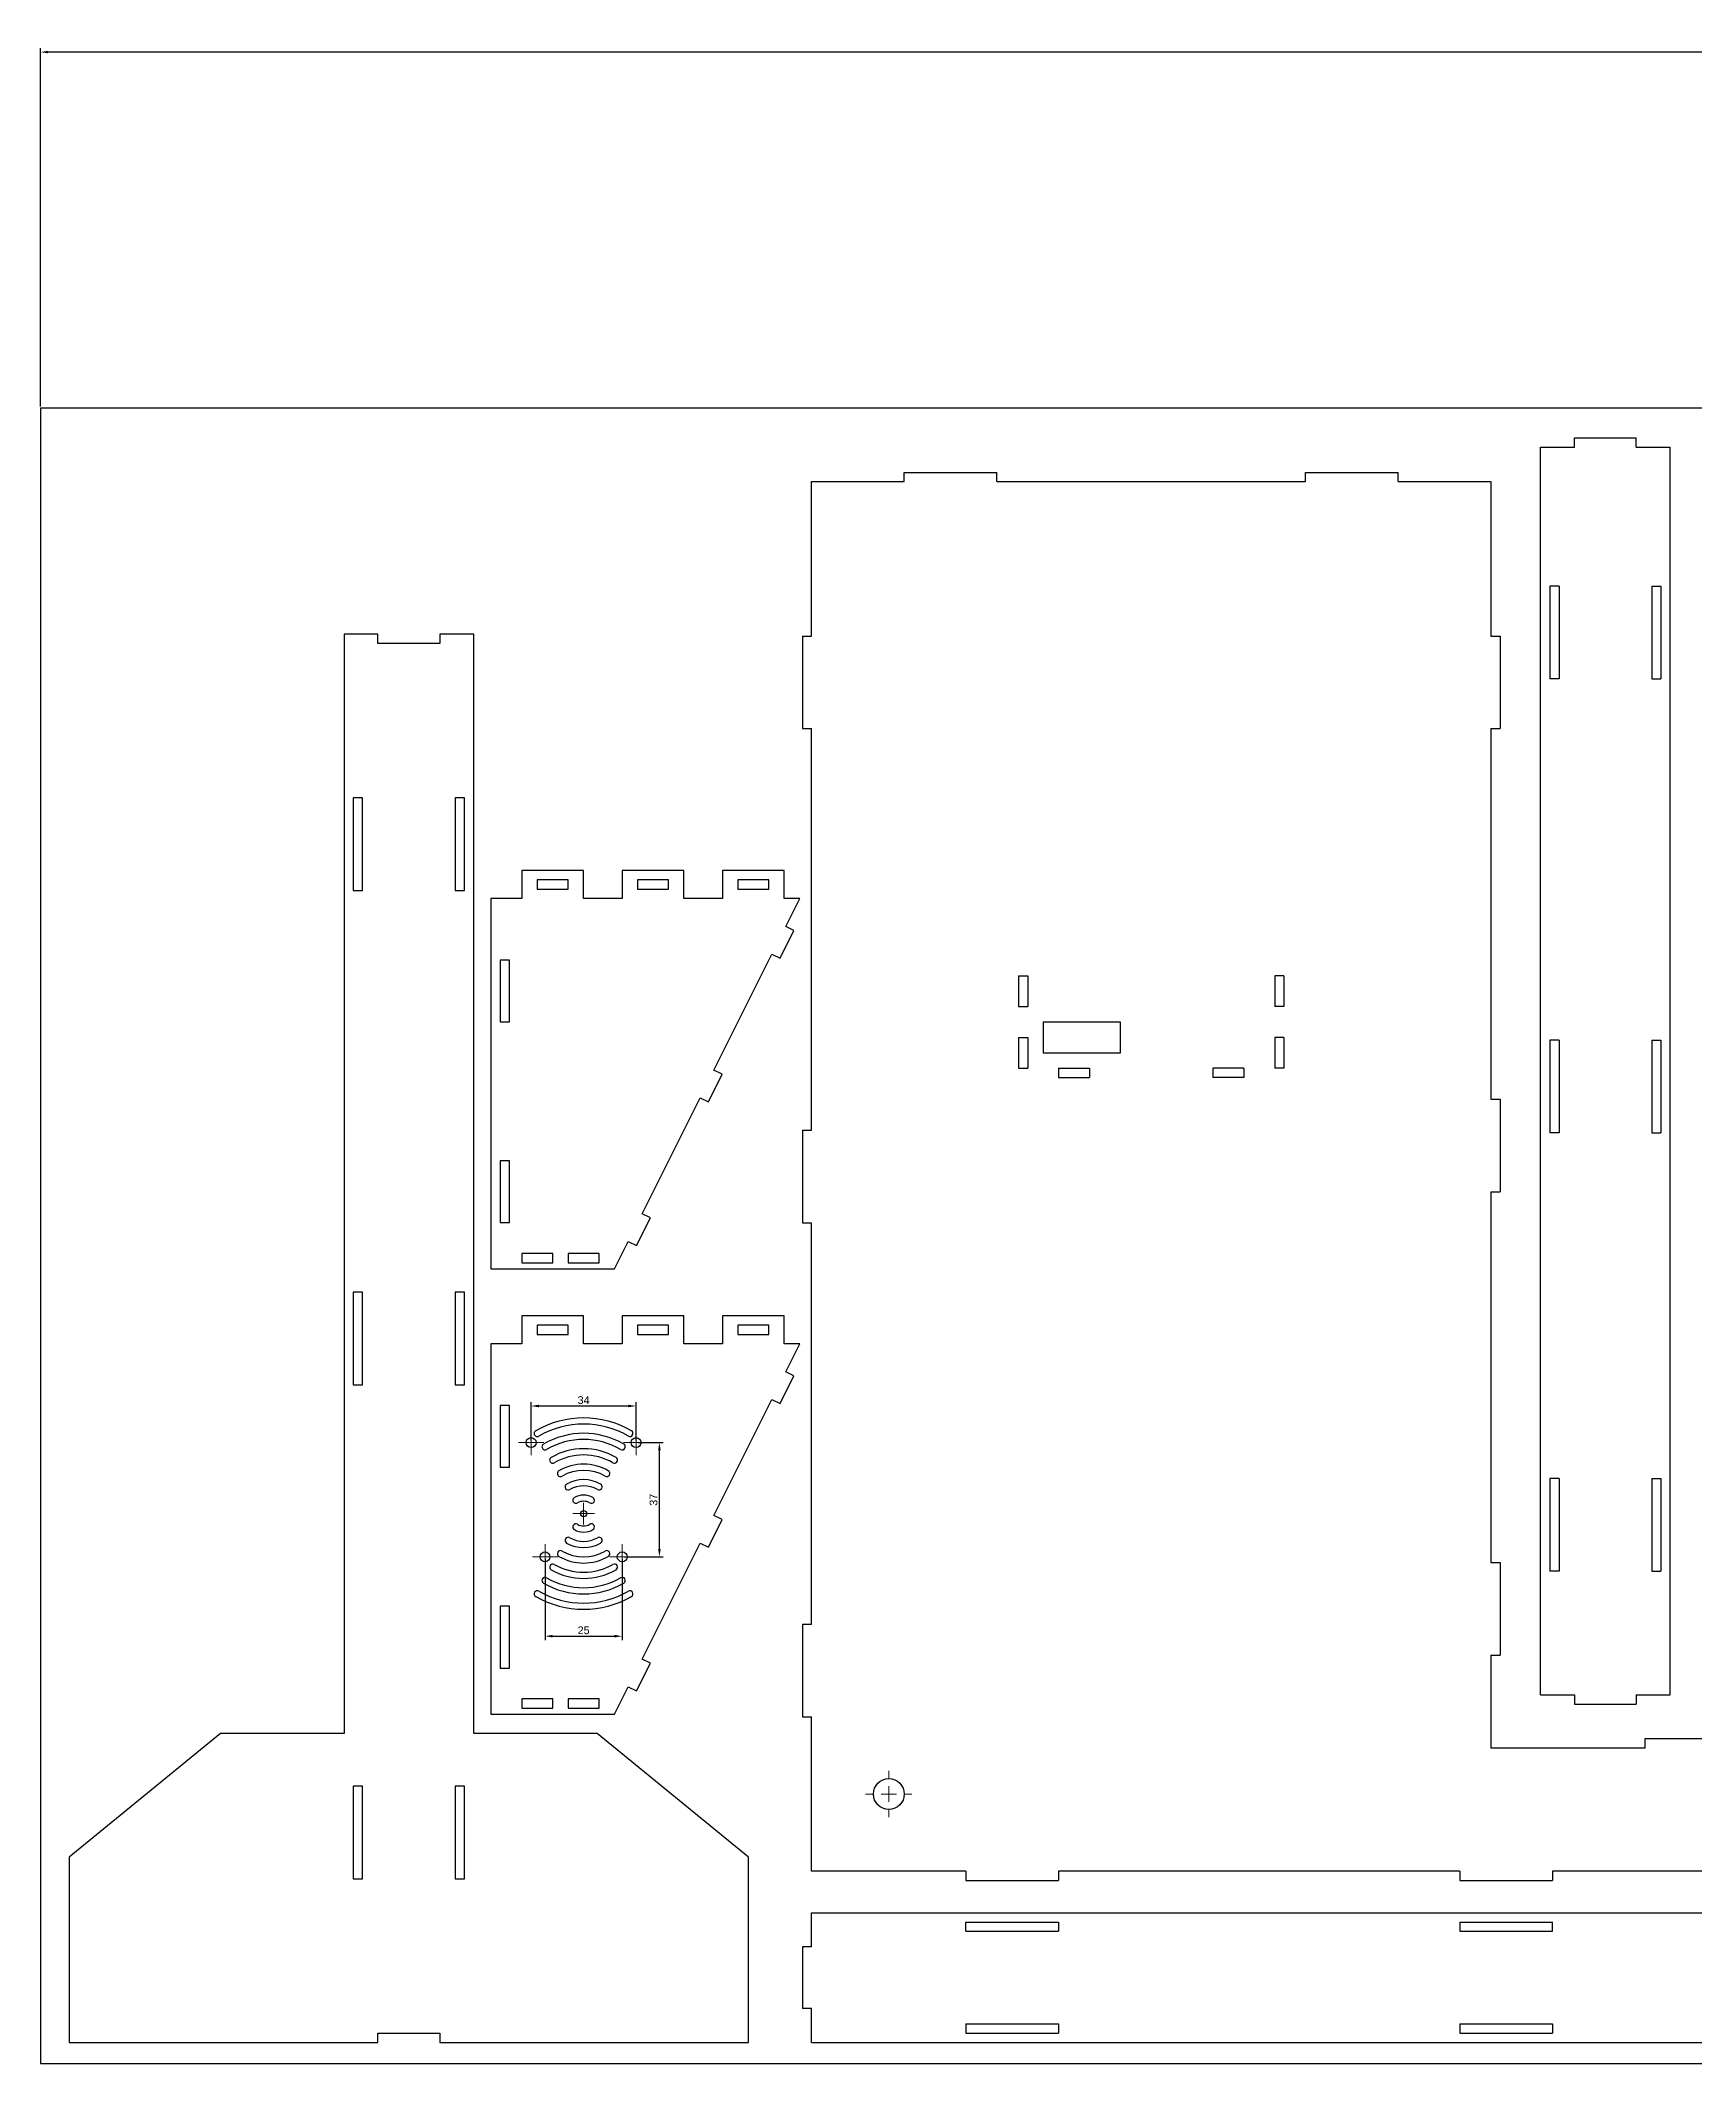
# Model space of a CAD drawing. Header units: millimetres. Extents: x 4474 to 7013, y 85 to 740.
# Drawn here: x 4474 to 5010, y 85 to 740 of the extents above; entities that cross this region are included whole.
import ezdxf

# ---------------------------------------------------------------- set-up
doc = ezdxf.new("R2010")
doc.units = ezdxf.units.MM
doc.styles.get("Standard").update_dxf_attribs({"font": 'arial.ttf'})
doc.dimstyles.new('ISO-25', dxfattribs={"dimtxt": 2.5, "dimasz": 2.5, "dimexe": 1.25, "dimexo": 0.625, "dimtad": 1, "dimtxsty": 'Standard', "dimcen": 2.5, "dimadec": 0, "dimazin": 0, "dimtfac": 1, "dimtmove": 0, "dimatfit": 3, "dimfxl": 1, "dimarcsym": 0})

# ---------------------------------------------------------------- blocks, each defined once
blk = doc.blocks.new('SW_CENTERMARKSYMBOL_0')
at = {"color": 0, "linetype": 'Continuous', "lineweight": 0}
for p, q in [((0, 1), (0, 1.5)), ((-1, 0), (-1.5, 0)), ((0, 0), (-0.5, 0)), ((0, 0), (0, 0.5)), ((0, 0), (0, -0.5)), ((0, 0), (0.5, 0)), ((1, 0), (1.5, 0)), ((0, -1), (0, -1.5))]:
    blk.add_line(p, q, dxfattribs=at)
blk = doc.blocks.new('SW_CENTERMARKSYMBOL_9')
at = {"color": 0, "linetype": 'Continuous', "lineweight": 0}
for p, q in [((-0.5, 0), (-0.7, 0)), ((0, 0), (-0.5, 0)), ((0, 0.5), (0, 0.7)), ((0, 0), (0, 0.5)), ((0, 0), (0.5, 0)), ((0, 0), (0, -0.5)), ((0.5, 0), (0.7, 0)), ((0, -0.5), (0, -0.7))]:
    blk.add_line(p, q, dxfattribs=at)
blk = doc.blocks.new('SW_CENTERMARKSYMBOL_10')
at = {"color": 0, "linetype": 'Continuous', "lineweight": 0}
for p, q in [((-0.5, 0), (-0.82, 0)), ((0, 0), (-0.5, 0)), ((0, 0.5), (0, 0.82)), ((0, 0), (0, 0.5)), ((0, 0), (0.5, 0)), ((0, 0), (0, -0.5)), ((0.5, 0), (0.82, 0)), ((0, -0.5), (0, -0.82))]:
    blk.add_line(p, q, dxfattribs=at)
blk = doc.blocks.new('SW_CENTERMARKSYMBOL_12')
at = {"color": 0, "linetype": 'Continuous', "lineweight": 0}
for p, q in [((-0.5, 0), (-0.82, 0)), ((0, 0), (-0.5, 0)), ((0, 0.5), (0, 0.82)), ((0, 0), (0, 0.5)), ((0, 0), (0.5, 0)), ((0, 0), (0, -0.5)), ((0.5, 0), (0.82, 0)), ((0, -0.5), (0, -0.82))]:
    blk.add_line(p, q, dxfattribs=at)
blk = doc.blocks.new('*D41')
at = {"color": 0, "lineweight": -2, "transparency": 16777216}
for p, q in [((4632.7, 286.57), (4632.7, 299.04)), ((4635.2, 297.79), (4664.2, 297.79)), ((4666.7, 286.57), (4666.7, 299.04))]:
    blk.add_line(p, q, dxfattribs=at)
at = {"color": 0, "transparency": 16777216}
for points in [[(4635.2, 298.21), (4635.2, 297.37), (4632.7, 297.79)], [(4664.2, 298.21), (4664.2, 297.37), (4666.7, 297.79)]]:
    blk.add_solid(points, dxfattribs=at)
at = {"layer": 'Defpoints', "color": 0, "transparency": 16777216}
for p in [(4666.7, 297.79), (4632.7, 285.94), (4666.7, 285.94)]:
    blk.add_point(p, dxfattribs=at)
at = {"color": 0, "transparency": 16777216, "insert": (4649.7, 299.69), "char_height": 2.5, "attachment_point": 5}
blk.add_mtext('34', dxfattribs=at)
blk = doc.blocks.new('*D42')
at = {"color": 0, "lineweight": -2, "transparency": 16777216}
for p, q in [((4667.32, 285.94), (4675.5, 285.94)), ((4674.25, 251.44), (4674.25, 283.44)), ((4662.82, 248.94), (4675.5, 248.94))]:
    blk.add_line(p, q, dxfattribs=at)
at = {"color": 0, "transparency": 16777216}
for points in [[(4673.83, 283.44), (4674.67, 283.44), (4674.25, 285.94)], [(4673.83, 251.44), (4674.67, 251.44), (4674.25, 248.94)]]:
    blk.add_solid(points, dxfattribs=at)
at = {"layer": 'Defpoints', "color": 0, "transparency": 16777216}
for p in [(4666.7, 285.94), (4674.25, 285.94), (4662.2, 248.94)]:
    blk.add_point(p, dxfattribs=at)
at = {"color": 0, "transparency": 16777216, "insert": (4672.35, 267.44), "char_height": 2.5, "attachment_point": 5, "rotation": 90}
blk.add_mtext('37', dxfattribs=at)
blk = doc.blocks.new('*D43')
at = {"color": 0, "lineweight": -2, "transparency": 16777216}
for p, q in [((4637.2, 248.32), (4637.2, 222)), ((4662.2, 248.32), (4662.2, 222)), ((4639.7, 223.25), (4659.7, 223.25))]:
    blk.add_line(p, q, dxfattribs=at)
at = {"color": 0, "transparency": 16777216}
for points in [[(4639.7, 223.67), (4639.7, 222.84), (4637.2, 223.25)], [(4659.7, 223.67), (4659.7, 222.84), (4662.2, 223.25)]]:
    blk.add_solid(points, dxfattribs=at)
at = {"layer": 'Defpoints', "color": 0, "transparency": 16777216}
for p in [(4637.2, 248.94), (4662.2, 248.94), (4662.2, 223.25)]:
    blk.add_point(p, dxfattribs=at)
at = {"color": 0, "transparency": 16777216, "insert": (4649.7, 225.15), "char_height": 2.5, "attachment_point": 5}
blk.add_mtext('25', dxfattribs=at)
blk = doc.blocks.new('*D57')
at = {"color": 0, "lineweight": -2, "transparency": 16777216}
for p, q in [((4473.76, 621.5), (4473.76, 737.48)), ((6845.35, 736.23), (4476.26, 736.23)), ((6847.85, 621.5), (6847.85, 737.48))]:
    blk.add_line(p, q, dxfattribs=at)
at = {"color": 0, "transparency": 16777216}
for points in [[(4476.26, 736.64), (4476.26, 735.81), (4473.76, 736.23)], [(6845.35, 736.64), (6845.35, 735.81), (6847.85, 736.23)]]:
    blk.add_solid(points, dxfattribs=at)
at = {"layer": 'Defpoints', "color": 0, "transparency": 16777216}
for p in [(4473.76, 736.23), (4473.76, 620.87), (6847.85, 620.87)]:
    blk.add_point(p, dxfattribs=at)
at = {"color": 0, "transparency": 16777216, "insert": (5660.8, 738.35), "char_height": 2.5, "attachment_point": 5}
blk.add_mtext('2374,09', dxfattribs=at)

msp = doc.modelspace()

# ---------------------------------------------------------------- linework, layer by layer
at = {"color": 7, "linetype": 'Continuous', "lineweight": 25}
for p, q in [((4970.656, 608.271), (4970.656, 611.271)), ((4970.656, 611.271), (4990.656, 611.271)), ((4990.656, 608.271), (4990.656, 611.271)), ((4959.656, 204.271), (4959.656, 608.271)), ((4959.656, 608.271), (4970.656, 608.271)), ((4990.656, 608.271), (5001.656, 608.271)), ((5001.656, 204.271), (5001.656, 608.271)), ((4723.549, 547.139), (4723.549, 597.139)), ((4723.549, 597.139), (4753.549, 597.139)), ((4753.549, 597.139), (4753.549, 600.139)), ((4753.549, 600.139), (4783.549, 600.139)), ((4783.549, 597.139), (4783.549, 600.139)), ((4783.549, 597.139), (4883.549, 597.139)), ((4883.549, 597.139), (4883.549, 600.139)), ((4883.549, 600.139), (4913.549, 600.139)), ((4913.549, 597.139), (4913.549, 600.139)), ((4913.549, 597.139), (4943.549, 597.139)), ((4943.549, 597.139), (4943.549, 547.139)), ((4962.656, 563.271), (4962.656, 533.271)), ((4965.656, 563.271), (4962.656, 563.271)), ((4965.656, 563.271), (4965.656, 533.271)), ((4995.656, 563.271), (4995.656, 533.271)), ((4995.656, 563.271), (4998.656, 563.271)), ((4998.656, 563.271), (4998.656, 533.271)), ((4572.084, 547.684), (4572.084, 191.684)), ((4583.084, 547.684), (4572.084, 547.684)), ((4583.084, 544.684), (4583.084, 547.684)), ((4603.084, 544.684), (4583.084, 544.684)), ((4603.084, 547.684), (4603.084, 544.684)), ((4614.084, 547.684), (4603.084, 547.684)), ((4614.084, 191.684), (4614.084, 547.684)), ((4720.549, 547.139), (4720.549, 517.139)), ((4720.549, 547.139), (4723.549, 547.139)), ((4943.549, 547.139), (4946.549, 547.139)), ((4946.549, 547.139), (4946.549, 517.139)), ((4965.656, 533.271), (4962.656, 533.271)), ((4995.656, 533.271), (4998.656, 533.271)), ((4720.549, 517.139), (4723.549, 517.139)), ((4723.549, 387.139), (4723.549, 517.139)), ((4943.549, 517.139), (4946.549, 517.139)), ((4943.549, 517.139), (4943.549, 397.139)), ((4578.084, 494.684), (4575.084, 494.684)), ((4575.084, 494.684), (4575.084, 464.684)), ((4578.084, 464.684), (4578.084, 494.684)), ((4611.084, 494.684), (4608.084, 494.684)), ((4608.084, 494.684), (4608.084, 464.684)), ((4611.084, 464.684), (4611.084, 494.684)), ((4629.696, 471.165), (4629.696, 462.165)), ((4649.696, 471.165), (4629.696, 471.165)), ((4634.696, 468.165), (4634.696, 465.165)), ((4644.696, 468.165), (4634.696, 468.165)), ((4634.696, 465.165), (4644.696, 465.165)), ((4644.696, 465.165), (4644.696, 468.165)), ((4649.696, 462.165), (4649.696, 471.165)), ((4662.196, 471.165), (4662.196, 462.165)), ((4682.196, 471.165), (4662.196, 471.165)), ((4667.196, 468.165), (4667.196, 465.165)), ((4677.196, 468.165), (4667.196, 468.165)), ((4667.196, 465.165), (4677.196, 465.165)), ((4677.196, 465.165), (4677.196, 468.165)), ((4682.196, 462.165), (4682.196, 471.165)), ((4694.696, 471.165), (4694.696, 462.165)), ((4714.696, 471.165), (4694.696, 471.165)), ((4699.696, 468.165), (4699.696, 465.165)), ((4709.696, 468.165), (4699.696, 468.165)), ((4699.696, 465.165), (4709.696, 465.165)), ((4709.696, 465.165), (4709.696, 468.165)), ((4714.696, 462.165), (4714.696, 471.165)), ((4575.084, 464.684), (4578.084, 464.684)), ((4608.084, 464.684), (4611.084, 464.684)), ((4629.696, 462.165), (4619.696, 462.165)), ((4619.696, 462.165), (4619.696, 342.165)), ((4662.196, 462.165), (4649.696, 462.165)), ((4694.696, 462.165), (4682.196, 462.165)), ((4719.696, 462.165), (4714.696, 462.165)), ((4715.15, 453.074), (4719.696, 462.165)), ((4717.834, 451.732), (4715.15, 453.074)), ((4713.361, 442.788), (4717.834, 451.732)), ((4622.696, 442.165), (4622.696, 422.165)), ((4625.696, 442.165), (4622.696, 442.165)), ((4625.696, 422.165), (4625.696, 442.165)), ((4691.895, 406.563), (4710.678, 444.129)), ((4710.678, 444.129), (4713.361, 442.788)), ((4790.549, 437.139), (4790.549, 427.139)), ((4790.549, 437.139), (4793.549, 437.139)), ((4793.549, 437.139), (4793.549, 427.139)), ((4876.549, 437.139), (4873.549, 437.139)), ((4873.549, 437.139), (4873.549, 427.139)), ((4876.549, 437.139), (4876.549, 427.139)), ((4790.549, 427.139), (4793.549, 427.139)), ((4876.549, 427.139), (4873.549, 427.139)), ((4622.696, 422.165), (4625.696, 422.165)), ((4823.549, 422.139), (4798.549, 422.139)), ((4798.549, 422.139), (4798.549, 412.139)), ((4823.549, 412.139), (4823.549, 422.139)), ((4790.549, 417.139), (4790.549, 407.139)), ((4790.549, 417.139), (4793.549, 417.139)), ((4793.549, 417.139), (4793.549, 407.139)), ((4876.549, 417.139), (4873.549, 417.139)), ((4873.549, 417.139), (4873.549, 407.139)), ((4876.549, 417.139), (4876.549, 407.139)), ((4962.656, 416.271), (4962.656, 386.271)), ((4965.656, 416.271), (4962.656, 416.271)), ((4965.656, 416.271), (4965.656, 386.271)), ((4995.656, 416.271), (4995.656, 386.271)), ((4995.656, 416.271), (4998.656, 416.271)), ((4998.656, 416.271), (4998.656, 386.271)), ((4694.578, 405.222), (4691.895, 406.563)), ((4790.549, 407.139), (4793.549, 407.139)), ((4798.549, 412.139), (4823.549, 412.139)), ((4803.549, 407.139), (4813.549, 407.139)), ((4803.549, 407.139), (4803.549, 404.139)), ((4813.549, 407.139), (4813.549, 404.139)), ((4863.549, 407.139), (4853.549, 407.139)), ((4853.549, 407.139), (4853.549, 404.139)), ((4863.549, 407.139), (4863.549, 404.139)), ((4876.549, 407.139), (4873.549, 407.139)), ((4690.106, 396.277), (4694.578, 405.222)), ((4803.549, 404.139), (4813.549, 404.139)), ((4863.549, 404.139), (4853.549, 404.139)), ((4668.64, 360.053), (4687.423, 397.619)), ((4687.423, 397.619), (4690.106, 396.277)), ((4943.549, 397.139), (4946.549, 397.139)), ((4946.549, 397.139), (4946.549, 367.139)), ((4720.549, 387.139), (4720.549, 357.139)), ((4720.549, 387.139), (4723.549, 387.139)), ((4965.656, 386.271), (4962.656, 386.271)), ((4995.656, 386.271), (4998.656, 386.271)), ((4622.696, 377.165), (4622.696, 357.165)), ((4625.696, 377.165), (4622.696, 377.165)), ((4625.696, 357.165), (4625.696, 377.165)), ((4943.549, 367.139), (4946.549, 367.139)), ((4943.549, 367.139), (4943.549, 247.139)), ((4622.696, 357.165), (4625.696, 357.165)), ((4666.851, 349.767), (4671.323, 358.711)), ((4671.323, 358.711), (4668.64, 360.053)), ((4720.549, 357.139), (4723.549, 357.139)), ((4723.549, 227.139), (4723.549, 357.139)), ((4659.696, 342.165), (4664.168, 351.109)), ((4664.168, 351.109), (4666.851, 349.767)), ((4619.696, 342.165), (4659.696, 342.165)), ((4629.696, 347.165), (4629.696, 344.165)), ((4639.696, 347.165), (4629.696, 347.165)), ((4629.696, 344.165), (4639.696, 344.165)), ((4639.696, 344.165), (4639.696, 347.165)), ((4644.696, 347.165), (4644.696, 344.165)), ((4654.696, 347.165), (4644.696, 347.165)), ((4644.696, 344.165), (4654.696, 344.165)), ((4654.696, 344.165), (4654.696, 347.165)), ((4578.084, 334.684), (4575.084, 334.684)), ((4575.084, 334.684), (4575.084, 304.684)), ((4578.084, 304.684), (4578.084, 334.684)), ((4611.084, 334.684), (4608.084, 334.684)), ((4608.084, 334.684), (4608.084, 304.684)), ((4611.084, 304.684), (4611.084, 334.684)), ((4629.696, 326.944), (4629.696, 317.944)), ((4649.696, 326.944), (4629.696, 326.944)), ((4634.696, 323.944), (4634.696, 320.944)), ((4644.696, 323.944), (4634.696, 323.944)), ((4644.696, 320.944), (4644.696, 323.944)), ((4649.696, 317.944), (4649.696, 326.944)), ((4662.196, 326.944), (4662.196, 317.944)), ((4682.196, 326.944), (4662.196, 326.944)), ((4667.196, 323.944), (4667.196, 320.944)), ((4677.196, 323.944), (4667.196, 323.944)), ((4677.196, 320.944), (4677.196, 323.944)), ((4682.196, 317.944), (4682.196, 326.944)), ((4694.696, 326.944), (4694.696, 317.944)), ((4714.696, 326.944), (4694.696, 326.944)), ((4699.696, 323.944), (4699.696, 320.944)), ((4709.696, 323.944), (4699.696, 323.944)), ((4709.696, 320.944), (4709.696, 323.944)), ((4714.696, 317.944), (4714.696, 326.944)), ((4629.696, 317.944), (4619.696, 317.944)), ((4619.696, 317.944), (4619.696, 197.944)), ((4634.696, 320.944), (4644.696, 320.944)), ((4662.196, 317.944), (4649.696, 317.944)), ((4667.196, 320.944), (4677.196, 320.944)), ((4694.696, 317.944), (4682.196, 317.944)), ((4699.696, 320.944), (4709.696, 320.944)), ((4719.696, 317.944), (4714.696, 317.944)), ((4715.15, 308.853), (4719.696, 317.944)), ((4717.834, 307.512), (4715.15, 308.853)), ((4575.084, 304.684), (4578.084, 304.684)), ((4608.084, 304.684), (4611.084, 304.684)), ((4713.361, 298.567), (4717.834, 307.512)), ((4622.696, 297.944), (4622.696, 277.944)), ((4625.696, 297.944), (4622.696, 297.944)), ((4625.696, 277.944), (4625.696, 297.944)), ((4691.895, 262.343), (4710.678, 299.909)), ((4710.678, 299.909), (4713.361, 298.567)), ((4622.696, 277.944), (4625.696, 277.944)), ((4962.656, 274.271), (4962.656, 244.271)), ((4965.656, 274.271), (4962.656, 274.271)), ((4965.656, 274.271), (4965.656, 244.271)), ((4995.656, 274.271), (4995.656, 244.271)), ((4995.656, 274.271), (4998.656, 274.271)), ((4998.656, 274.271), (4998.656, 244.271)), ((4694.578, 261.001), (4691.895, 262.343)), ((4690.106, 252.057), (4694.578, 261.001)), ((4668.64, 215.833), (4687.423, 253.399)), ((4687.423, 253.399), (4690.106, 252.057)), ((4943.549, 247.139), (4946.549, 247.139)), ((4946.549, 247.139), (4946.549, 217.139)), ((4965.656, 244.271), (4962.656, 244.271)), ((4995.656, 244.271), (4998.656, 244.271)), ((4622.696, 232.944), (4622.696, 212.944)), ((4625.696, 232.944), (4622.696, 232.944)), ((4625.696, 212.944), (4625.696, 232.944)), ((4720.549, 227.139), (4720.549, 197.139)), ((4720.549, 227.139), (4723.549, 227.139)), ((4943.549, 217.139), (4946.549, 217.139)), ((4943.549, 217.139), (4943.549, 187.139)), ((4622.696, 212.944), (4625.696, 212.944)), ((4666.851, 205.547), (4671.323, 214.491)), ((4671.323, 214.491), (4668.64, 215.833)), ((4659.696, 197.944), (4664.168, 206.889)), ((4664.168, 206.889), (4666.851, 205.547)), ((4959.656, 204.271), (4970.656, 204.271)), ((4970.656, 204.271), (4970.656, 201.271)), ((4990.656, 204.271), (5001.656, 204.271)), ((4990.656, 204.271), (4990.656, 201.271)), ((4619.696, 197.944), (4659.696, 197.944)), ((4629.696, 202.944), (4629.696, 199.944)), ((4639.696, 202.944), (4629.696, 202.944)), ((4629.696, 199.944), (4639.696, 199.944)), ((4639.696, 199.944), (4639.696, 202.944)), ((4644.696, 202.944), (4644.696, 199.944)), ((4654.696, 202.944), (4644.696, 202.944)), ((4644.696, 199.944), (4654.696, 199.944)), ((4654.696, 199.944), (4654.696, 202.944)), ((4720.549, 197.139), (4723.549, 197.139)), ((4723.549, 147.139), (4723.549, 197.139)), ((4970.656, 201.271), (4990.656, 201.271)), ((4532.084, 191.684), (4483.084, 151.684)), ((4572.084, 191.684), (4532.084, 191.684)), ((4654.084, 191.684), (4614.084, 191.684)), ((4703.084, 151.684), (4654.084, 191.684)), ((4993.549, 187.139), (4993.549, 190.139)), ((4993.549, 190.139), (5023.549, 190.139)), ((4943.549, 187.139), (4993.549, 187.139)), ((4578.084, 174.684), (4575.084, 174.684)), ((4575.084, 174.684), (4575.084, 144.684)), ((4578.084, 144.684), (4578.084, 174.684)), ((4611.084, 174.684), (4608.084, 174.684)), ((4608.084, 174.684), (4608.084, 144.684)), ((4611.084, 144.684), (4611.084, 174.684)), ((4483.084, 151.684), (4483.084, 91.684)), ((4703.084, 91.684), (4703.084, 151.684)), ((4575.084, 144.684), (4578.084, 144.684)), ((4608.084, 144.684), (4611.084, 144.684)), ((4773.549, 147.139), (4723.549, 147.139)), ((4773.549, 147.139), (4773.549, 144.139)), ((4773.549, 144.139), (4803.549, 144.139)), ((4933.549, 147.139), (4803.549, 147.139)), ((4803.549, 147.139), (4803.549, 144.139)), ((4933.549, 147.139), (4933.549, 144.139)), ((4933.549, 144.139), (4963.549, 144.139)), ((5093.549, 147.139), (4963.549, 147.139)), ((4963.549, 147.139), (4963.549, 144.139)), ((4723.549, 122.684), (4723.549, 133.684)), ((4723.549, 133.684), (5333.549, 133.684)), ((4773.549, 127.684), (4773.549, 130.684)), ((4773.549, 130.684), (4803.549, 130.684)), ((4773.549, 127.684), (4803.549, 127.684)), ((4803.549, 130.684), (4803.549, 127.684)), ((4933.549, 130.684), (4963.549, 130.684)), ((4933.549, 130.684), (4933.549, 127.684)), ((4933.549, 127.684), (4963.549, 127.684)), ((4963.549, 127.684), (4963.549, 130.684)), ((4720.549, 122.684), (4720.549, 102.684)), ((4723.549, 122.684), (4720.549, 122.684)), ((4723.549, 102.684), (4720.549, 102.684)), ((4723.549, 91.684), (4723.549, 102.684)), ((4583.084, 94.684), (4603.084, 94.684)), ((4583.084, 91.684), (4583.084, 94.684)), ((4603.084, 94.684), (4603.084, 91.684)), ((4773.549, 97.684), (4773.549, 94.684)), ((4773.549, 97.684), (4803.549, 97.684)), ((4773.549, 94.684), (4803.549, 94.684)), ((4803.549, 97.684), (4803.549, 94.684)), ((4933.549, 97.684), (4933.549, 94.684)), ((4933.549, 97.684), (4963.549, 97.684)), ((4933.549, 94.684), (4963.549, 94.684)), ((4963.549, 97.684), (4963.549, 94.684)), ((4483.084, 91.684), (4583.084, 91.684)), ((4603.084, 91.684), (4703.084, 91.684)), ((4723.549, 91.684), (5333.549, 91.684))]:
    msp.add_line(p, q, dxfattribs=at)
msp.add_lwpolyline([(4473.761, 84.858), (6847.847, 84.858), (6847.847, 620.874), (4473.761, 620.874)], close=True)
for centre, radius in [((4632.696, 285.944), 1.6), ((4666.696, 285.944), 1.6), ((4649.696, 262.944), 1), ((4637.196, 248.944), 1.6), ((4662.196, 248.944), 1.6), ((4748.549, 172.139), 5)]:
    msp.add_circle(centre, radius, dxfattribs=at)
for centre, radius, start, end in [((4634.696, 288.925), 1, 120, 300), ((4649.696, 262.944), 31, 60, 120), ((4649.696, 262.944), 29, 60, 120), ((4649.696, 262.944), 26, 60, 120), ((4664.696, 288.925), 1, 240, 60), ((4637.196, 284.595), 1, 120, 300), ((4649.696, 262.944), 24, 60, 120), ((4649.696, 262.944), 21, 60, 120), ((4649.696, 262.944), 19, 60, 120), ((4662.196, 284.595), 1, 240, 60), ((4639.696, 280.265), 1, 120, 300), ((4642.196, 275.935), 1, 120, 300), ((4649.696, 262.944), 16, 60, 120), ((4649.696, 262.944), 14, 60, 120), ((4657.196, 275.935), 1, 240, 60), ((4659.696, 280.265), 1, 240, 60), ((4644.696, 271.605), 1, 120, 300), ((4649.696, 262.944), 11, 60, 120), ((4649.696, 262.944), 9, 60, 120), ((4649.696, 262.944), 6, 60, 120), ((4654.696, 271.605), 1, 240, 60), ((4647.196, 267.274), 1, 120, 300), ((4649.696, 262.944), 4, 60, 120), ((4652.196, 267.274), 1, 240, 60), ((4647.196, 258.614), 1, 60, 240), ((4649.696, 262.944), 6, 240, 300), ((4649.696, 262.944), 4, 240, 300), ((4652.196, 258.614), 1, 300, 120), ((4642.196, 249.954), 1, 60, 240), ((4649.696, 262.944), 16, 240, 300), ((4649.696, 262.944), 14, 240, 300), ((4644.696, 254.284), 1, 60, 240), ((4649.696, 262.944), 11, 240, 300), ((4649.696, 262.944), 9, 240, 300), ((4654.696, 254.284), 1, 300, 120), ((4657.196, 249.954), 1, 300, 120), ((4639.696, 245.624), 1, 60, 240), ((4649.696, 262.944), 21, 240, 300), ((4649.696, 262.944), 19, 240, 300), ((4659.696, 245.624), 1, 300, 120), ((4634.696, 236.964), 1, 60, 240), ((4649.696, 262.944), 31, 240, 300), ((4649.696, 262.944), 29, 240, 300), ((4637.196, 241.294), 1, 60, 240), ((4649.696, 262.944), 26, 240, 300), ((4649.696, 262.944), 24, 240, 300), ((4662.196, 241.294), 1, 300, 120), ((4664.696, 236.964), 1, 300, 120)]:
    msp.add_arc(centre, radius, start, end, dxfattribs=at)

# ---------------------------------------------------------------- block references
at = {"color": 7, "linetype": 'Continuous', "lineweight": 0, "yscale": 5, "zscale": 5}
for name, p, xscale in [('SW_CENTERMARKSYMBOL_10', (4632.696, 285.944), -5), ('SW_CENTERMARKSYMBOL_10', (4666.696, 285.944), 5), ('SW_CENTERMARKSYMBOL_9', (4649.696, 262.944), 5), ('SW_CENTERMARKSYMBOL_12', (4637.196, 248.944), 5), ('SW_CENTERMARKSYMBOL_12', (4662.196, 248.944), -5), ('SW_CENTERMARKSYMBOL_0', (4748.549, 172.139), 5)]:
    msp.add_blockref(name, p, dxfattribs=dict(at, xscale=xscale))

# ---------------------------------------------------------------- dimensions: what is measured, and where the dimension line sits
for base, p1, p2, picture, middle in [((4473.761, 736.227), (6847.847, 620.874), (4473.761, 620.874), '*D57', (5660.804, 738.354)), ((4666.696, 297.792), (4632.696, 285.944), (4666.696, 285.944), '*D41', (4649.696, 299.694)), ((4662.196, 223.253), (4637.196, 248.944), (4662.196, 248.944), '*D43', (4649.696, 225.154))]:
    dim = msp.add_linear_dim(base=base, p1=p1, p2=p2, dimstyle='ISO-25')
    dim.commit()
    dim.dimension.update_dxf_attribs({"geometry": picture, "text_midpoint": middle})
dim = msp.add_linear_dim(base=(4674.251, 285.944), p1=(4662.196, 248.944), p2=(4666.696, 285.944), angle=90, dimstyle='ISO-25')
dim.commit()
dim.dimension.update_dxf_attribs({"geometry": '*D42', "text_midpoint": (4672.349, 267.444)})

doc.saveas('drawing.dxf')
